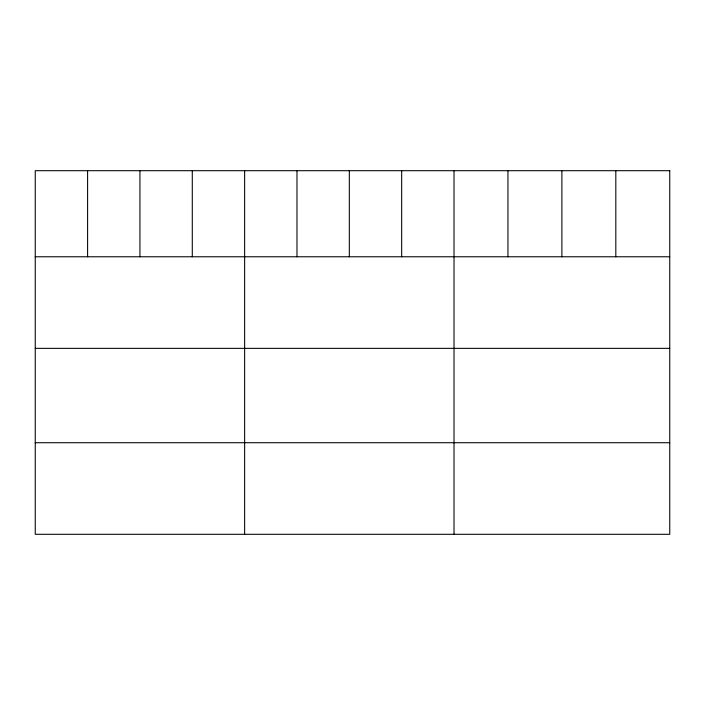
<?xml version="1.0" encoding="UTF-8"?>
<svg xmlns="http://www.w3.org/2000/svg" width="705" height="705" viewBox="0 0 705 705"><rect width="100%" height="100%" fill="white"/><g stroke="black" fill="none" stroke-linecap="round" stroke-linejoin="round"><path stroke-width="1.06" d="M35.25 256.77L669.75 256.77M35.25 348.358L669.75 348.358M35.25 442.722L669.75 442.722M615.817 170.698L615.817 256.77M561.885 170.698L561.885 256.77M507.952 170.698L507.952 256.77M454.02 170.698L454.02 534.302M401.674 170.698L401.674 256.77M349.327 170.698L349.327 256.77M296.981 170.698L296.981 256.77M244.635 170.698L244.635 534.302M192.289 170.698L192.289 256.77M139.942 170.698L139.942 256.77M87.596 170.698L87.596 256.77M669.75 170.698L35.25 170.698L35.25 534.302L669.75 534.302L669.75 170.698"/></g></svg>
